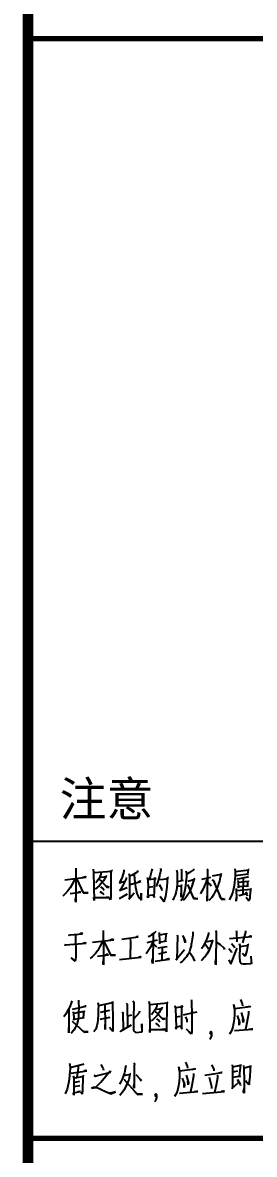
# Model space of a CAD drawing. Extents: x -307088 to 5640332, y -3541089 to -2181377.
# Drawn here: x 5578951 to 5582189, y -3445414 to -3429638 of the extents above; entities that cross this region are included whole.
import ezdxf

# ---------------------------------------------------------------- set-up
doc = ezdxf.new("R2010")
doc.units = 0
doc.header["$LTSCALE"] = 100
doc.header["$MEASUREMENT"] = 0
doc.layers.get('0').update_dxf_attribs({"linetype": 'CONTINUOUS'})
doc.layers.add('PUB_TITLE', color=4, linetype='CONTINUOUS')
doc.styles.add('图签2', font='simhei.ttf', dxfattribs={"height": 1000})

# ---------------------------------------------------------------- blocks, each defined once
blk = doc.blocks.new('A$C7C132CDA')
at = {"layer": 'PUB_TITLE'}
for p, q in [((25, 2787), (7025, 2787)), ((470, 2536), (472, 2329)), ((633, 2525), (637, 2493)), ((1181, 2530), (1177, 2508)), ((1260, 2536), (1262, 2518)), ((1451, 2530), (1455, 2515)), ((1572, 2525), (1568, 2518)), ((1691, 2530), (1699, 2518)), ((1951, 2530), (1953, 2508)), ((369, 2427), (568, 2450)), ((462, 2435), (439, 2389)), ((480, 2432), (540, 2304)), ((560, 2455), (534, 2447)), ((568, 2450), (560, 2455)), ((637, 2493), (641, 2233)), ((639, 2493), (808, 2508)), ((687, 2440), (665, 2410)), ((705, 2478), (687, 2440)), ((691, 2425), (697, 2425)), ((695, 2452), (703, 2450)), ((697, 2425), (760, 2359)), ((703, 2450), (760, 2457)), ((705, 2490), (705, 2478)), ((754, 2465), (728, 2417)), ((760, 2457), (754, 2465)), ((798, 2493), (796, 2266)), ((802, 2515), (798, 2493)), ((808, 2508), (802, 2515)), ((901, 2452), (879, 2399)), ((917, 2505), (901, 2452)), ((939, 2435), (911, 2379)), ((919, 2520), (917, 2505)), ((941, 2447), (939, 2435)), ((963, 2485), (970, 2460)), ((970, 2460), (972, 2382)), ((996, 2470), (972, 2460)), ((1042, 2498), (996, 2470)), ((1014, 2475), (1016, 2430)), ((1016, 2430), (1022, 2387)), ((1048, 2513), (1042, 2498)), ((1135, 2447), (1141, 2425)), ((1141, 2425), (1143, 2362)), ((1199, 2432), (1143, 2425)), ((1163, 2457), (1155, 2427)), ((1177, 2508), (1163, 2457)), ((1215, 2437), (1199, 2432)), ((1203, 2331), (1207, 2435)), ((1207, 2447), (1215, 2437)), ((1207, 2435), (1207, 2447)), ((1242, 2430), (1232, 2397)), ((1252, 2475), (1242, 2430)), ((1242, 2430), (1286, 2432)), ((1262, 2518), (1252, 2475)), ((1286, 2432), (1288, 2432)), ((1288, 2432), (1324, 2440)), ((1324, 2452), (1320, 2407)), ((1330, 2442), (1324, 2452)), ((1324, 2440), (1330, 2442)), ((1409, 2515), (1415, 2495)), ((1415, 2495), (1415, 2435)), ((1415, 2435), (1415, 2389)), ((1417, 2412), (1475, 2422)), ((1455, 2515), (1455, 2420)), ((1496, 2510), (1500, 2485)), ((1500, 2452), (1496, 2410)), ((1500, 2485), (1500, 2452)), ((1530, 2493), (1504, 2480)), ((1514, 2415), (1578, 2432)), ((1568, 2518), (1530, 2493)), ((1574, 2440), (1564, 2407)), ((1578, 2432), (1574, 2440)), ((1643, 2432), (1727, 2452)), ((1695, 2442), (1681, 2399)), ((1697, 2520), (1695, 2228)), ((1699, 2518), (1697, 2520)), ((1738, 2425), (1750, 2422)), ((1742, 2462), (1828, 2478)), ((1750, 2422), (1824, 2248)), ((1816, 2452), (1808, 2415)), ((1824, 2485), (1816, 2452)), ((1828, 2478), (1824, 2485)), ((1951, 2430), (1949, 2404)), ((1953, 2467), (1951, 2430)), ((1953, 2508), (1953, 2467)), ((2080, 2478), (1955, 2465)), ((1957, 2505), (2082, 2518)), ((1996, 2437), (1969, 2432)), ((1979, 2420), (1981, 2402)), ((2024, 2442), (1996, 2437)), ((2074, 2450), (2024, 2442)), ((2028, 2440), (2026, 2291)), ((2076, 2523), (2070, 2478)), ((2070, 2478), (2080, 2478)), ((2080, 2455), (2074, 2450)), ((2082, 2518), (2076, 2523)), ((397, 2324), (371, 2296)), ((419, 2352), (397, 2324)), ((439, 2389), (419, 2352)), ((472, 2329), (472, 2218)), ((510, 2316), (492, 2309)), ((518, 2311), (510, 2316)), ((542, 2309), (530, 2324)), ((671, 2354), (651, 2341)), ((665, 2410), (655, 2397)), ((689, 2372), (671, 2354)), ((707, 2392), (689, 2372)), ((693, 2319), (720, 2301)), ((701, 2362), (724, 2344)), ((728, 2417), (707, 2392)), ((724, 2344), (734, 2331)), ((760, 2364), (750, 2369)), ((782, 2359), (760, 2364)), ((760, 2359), (782, 2359)), ((873, 2399), (929, 2415)), ((879, 2399), (873, 2399)), ((877, 2326), (949, 2354)), ((883, 2329), (877, 2326)), ((911, 2379), (883, 2329)), ((972, 2316), (970, 2256)), ((972, 2382), (972, 2316)), ((974, 2382), (1076, 2412)), ((1022, 2387), (1024, 2382)), ((1024, 2382), (1028, 2357)), ((1028, 2357), (1032, 2329)), ((1032, 2329), (1040, 2299)), ((1070, 2415), (1052, 2404)), ((1076, 2412), (1070, 2415)), ((1143, 2362), (1141, 2309)), ((1143, 2359), (1187, 2364)), ((1201, 2261), (1203, 2331)), ((1223, 2374), (1219, 2362)), ((1232, 2397), (1223, 2374)), ((1246, 2384), (1268, 2347)), ((1268, 2347), (1270, 2339)), ((1270, 2339), (1272, 2326)), ((1318, 2359), (1312, 2314)), ((1320, 2407), (1318, 2359)), ((1405, 2319), (1397, 2284)), ((1411, 2349), (1405, 2319)), ((1415, 2389), (1411, 2349)), ((1415, 2367), (1457, 2372)), ((1453, 2379), (1453, 2266)), ((1457, 2372), (1453, 2379)), ((1486, 2334), (1479, 2301)), ((1492, 2369), (1486, 2334)), ((1496, 2410), (1492, 2369)), ((1512, 2382), (1568, 2253)), ((1540, 2336), (1526, 2304)), ((1552, 2367), (1540, 2336)), ((1564, 2407), (1552, 2367)), ((1649, 2329), (1635, 2304)), ((1665, 2364), (1649, 2329)), ((1681, 2399), (1665, 2364)), ((1695, 2404), (1721, 2384)), ((1721, 2384), (1727, 2369)), ((1782, 2339), (1766, 2311)), ((1792, 2364), (1782, 2339)), ((1800, 2389), (1792, 2364)), ((1808, 2415), (1800, 2389)), ((1939, 2344), (1933, 2314)), ((1945, 2372), (1939, 2344)), ((1949, 2404), (1945, 2372)), ((1963, 2347), (1965, 2324)), ((1965, 2324), (1967, 2266)), ((1967, 2326), (2104, 2339)), ((2080, 2410), (1981, 2402)), ((1981, 2402), (1985, 2352)), ((1983, 2364), (2078, 2372)), ((1985, 2352), (1983, 2364)), ((2070, 2372), (2076, 2417)), ((2078, 2372), (2070, 2372)), ((2076, 2417), (2080, 2410)), ((2098, 2334), (2092, 2276)), ((2100, 2347), (2098, 2334)), ((2104, 2339), (2100, 2347)), ((371, 2296), (349, 2276)), ((417, 2299), (518, 2311)), ((468, 2233), (472, 2266)), ((472, 2218), (468, 2233)), ((540, 2304), (585, 2306)), ((585, 2306), (542, 2309)), ((639, 2261), (782, 2261)), ((641, 2233), (639, 2261)), ((720, 2301), (732, 2289)), ((772, 2263), (752, 2261)), ((782, 2261), (772, 2263)), ((794, 2241), (780, 2261)), ((796, 2266), (794, 2241)), ((877, 2253), (953, 2296)), ((965, 2248), (1014, 2304)), ((970, 2256), (965, 2248)), ((1040, 2299), (1052, 2273)), ((1052, 2273), (1064, 2256)), ((1064, 2256), (1076, 2246)), ((1078, 2301), (1076, 2243)), ((1076, 2246), (1082, 2238)), ((1082, 2238), (1078, 2301)), ((1139, 2281), (1187, 2286)), ((1143, 2258), (1139, 2281)), ((1141, 2309), (1143, 2258)), ((1187, 2286), (1199, 2271)), ((1199, 2271), (1201, 2261)), ((1256, 2271), (1292, 2226)), ((1290, 2221), (1256, 2271)), ((1298, 2243), (1290, 2221)), ((1306, 2271), (1298, 2243)), ((1312, 2314), (1306, 2271)), ((1385, 2258), (1373, 2238)), ((1397, 2284), (1385, 2258)), ((1461, 2248), (1449, 2231)), ((1451, 2281), (1451, 2301)), ((1453, 2266), (1451, 2281)), ((1471, 2273), (1461, 2248)), ((1486, 2251), (1469, 2233)), ((1479, 2301), (1471, 2273)), ((1506, 2273), (1486, 2251)), ((1526, 2304), (1506, 2273)), ((1570, 2256), (1560, 2271)), ((1568, 2253), (1606, 2251)), ((1606, 2251), (1570, 2256)), ((1635, 2304), (1631, 2296)), ((1693, 2248), (1695, 2279)), ((1695, 2228), (1693, 2248)), ((1723, 2248), (1709, 2236)), ((1738, 2263), (1723, 2248)), ((1752, 2286), (1738, 2263)), ((1766, 2311), (1752, 2286)), ((1824, 2253), (1810, 2281)), ((1860, 2243), (1824, 2253)), ((1824, 2248), (1860, 2243)), ((1915, 2268), (1899, 2241)), ((1925, 2291), (1915, 2268)), ((1933, 2314), (1925, 2291)), ((1963, 2238), (1967, 2263)), ((1965, 2228), (1963, 2238)), ((1967, 2266), (1965, 2228)), ((1989, 2281), (2060, 2299)), ((2054, 2314), (2062, 2294)), ((2056, 2261), (2084, 2236)), ((2082, 2228), (2056, 2261)), ((2062, 2294), (2066, 2279)), ((2086, 2241), (2082, 2228)), ((2090, 2253), (2086, 2241)), ((2092, 2276), (2090, 2253)), ((403, 1916), (409, 1911)), ((409, 1911), (415, 1916)), ((415, 1916), (417, 1916)), ((417, 1916), (532, 1926)), ((468, 1919), (470, 1712)), ((524, 1931), (510, 1926)), ((534, 1929), (524, 1931)), ((532, 1926), (534, 1929)), ((726, 1954), (728, 1748)), ((899, 1874), (1052, 1896)), ((1044, 1899), (1032, 1894)), ((1052, 1896), (1044, 1899)), ((1153, 1901), (1143, 1896)), ((1177, 1914), (1153, 1901)), ((1201, 1931), (1177, 1914)), ((1191, 1921), (1187, 1649)), ((1215, 1947), (1201, 1931)), ((1246, 1937), (1248, 1914)), ((1248, 1914), (1250, 1871)), ((1316, 1924), (1250, 1911)), ((1306, 1856), (1316, 1931)), ((1316, 1931), (1316, 1924)), ((1417, 1904), (1411, 1687)), ((1415, 1916), (1417, 1904)), ((1463, 1909), (1484, 1874)), ((1560, 1916), (1554, 1876)), ((1560, 1942), (1560, 1921)), ((1560, 1921), (1560, 1916)), ((1707, 1924), (1691, 1879)), ((1707, 1937), (1707, 1924)), ((1772, 1957), (1780, 1937)), ((1778, 1944), (1776, 1637)), ((1780, 1937), (1778, 1944)), ((1903, 1881), (2110, 1899)), ((1963, 1954), (1967, 1944)), ((1967, 1944), (1971, 1851)), ((2052, 1939), (2024, 1841)), ((2052, 1952), (2052, 1939)), ((2098, 1904), (2084, 1896)), ((2110, 1899), (2098, 1904)), ((365, 1826), (373, 1823)), ((373, 1823), (377, 1823)), ((377, 1823), (568, 1838)), ((558, 1841), (540, 1836)), ((568, 1838), (558, 1841)), ((625, 1846), (824, 1868)), ((695, 1808), (675, 1770)), ((718, 1853), (695, 1808)), ((736, 1851), (796, 1722)), ((816, 1874), (790, 1866)), ((824, 1868), (816, 1874)), ((976, 1876), (980, 1856)), ((980, 1856), (978, 1697)), ((1228, 1866), (1131, 1841)), ((1163, 1795), (1143, 1765)), ((1185, 1843), (1163, 1795)), ((1193, 1831), (1215, 1811)), ((1215, 1811), (1221, 1803)), ((1236, 1793), (1322, 1808)), ((1250, 1871), (1250, 1833)), ((1250, 1846), (1314, 1858)), ((1276, 1798), (1272, 1682)), ((1314, 1858), (1306, 1856)), ((1490, 1841), (1479, 1879)), ((1484, 1874), (1488, 1856)), ((1488, 1856), (1490, 1841)), ((1544, 1813), (1536, 1785)), ((1546, 1833), (1544, 1813)), ((1548, 1838), (1546, 1833)), ((1554, 1876), (1548, 1838)), ((1657, 1808), (1641, 1785)), ((1675, 1846), (1657, 1808)), ((1691, 1879), (1675, 1846)), ((1675, 1833), (1689, 1813)), ((1689, 1813), (1699, 1798)), ((1691, 1856), (1697, 1853)), ((1697, 1853), (1744, 1861)), ((1699, 1798), (1703, 1783)), ((1725, 1806), (1709, 1768)), ((1742, 1861), (1725, 1806)), ((1748, 1866), (1742, 1861)), ((1744, 1861), (1748, 1866)), ((1780, 1846), (1814, 1826)), ((1814, 1826), (1850, 1793)), ((1850, 1793), (1854, 1780)), ((1915, 1644), (1973, 1790)), ((1921, 1836), (1943, 1811)), ((1943, 1811), (1947, 1795)), ((1994, 1831), (2000, 1806)), ((2000, 1806), (1994, 1831)), ((1998, 1705), (2000, 1806)), ((2000, 1806), (2080, 1818)), ((2070, 1806), (2064, 1770)), ((2072, 1828), (2070, 1806)), ((2080, 1818), (2072, 1828)), ((429, 1702), (464, 1669)), ((464, 1669), (429, 1702)), ((468, 1685), (464, 1669)), ((470, 1712), (468, 1685)), ((627, 1715), (605, 1695)), ((653, 1743), (627, 1715)), ((675, 1770), (653, 1743)), ((673, 1717), (774, 1730)), ((724, 1652), (728, 1685)), ((728, 1748), (728, 1637)), ((766, 1735), (748, 1727)), ((774, 1730), (766, 1735)), ((798, 1727), (786, 1743)), ((796, 1722), (841, 1725)), ((841, 1725), (798, 1727)), ((877, 1687), (1078, 1707)), ((1072, 1712), (1054, 1705)), ((1078, 1707), (1072, 1712)), ((1143, 1765), (1125, 1740)), ((1183, 1672), (1187, 1697)), ((1209, 1672), (1342, 1690)), ((1314, 1753), (1240, 1737)), ((1334, 1692), (1312, 1687)), ((1342, 1690), (1334, 1692)), ((1403, 1682), (1482, 1780)), ((1411, 1687), (1403, 1682)), ((1490, 1697), (1477, 1682)), ((1502, 1712), (1490, 1697)), ((1512, 1727), (1502, 1712)), ((1522, 1743), (1512, 1727)), ((1528, 1760), (1522, 1743)), ((1536, 1785), (1528, 1760)), ((1568, 1697), (1530, 1750)), ((1578, 1672), (1568, 1697)), ((1669, 1707), (1647, 1682)), ((1671, 1707), (1669, 1707)), ((1691, 1735), (1671, 1707)), ((1709, 1768), (1691, 1735)), ((1772, 1657), (1776, 1687)), ((1895, 1788), (1917, 1763)), ((1917, 1763), (1921, 1750)), ((2000, 1669), (1998, 1705)), ((2048, 1715), (2024, 1743)), ((2028, 1737), (2050, 1720)), ((2052, 1725), (2048, 1715)), ((2064, 1770), (2052, 1725)), ((2100, 1717), (2104, 1672)), ((2102, 1692), (2102, 1649)), ((464, 1669), (466, 1677)), ((728, 1637), (724, 1652)), ((1187, 1649), (1183, 1672)), ((1451, 1662), (1441, 1652)), ((1465, 1672), (1451, 1662)), ((1477, 1682), (1465, 1672)), ((1647, 1682), (1639, 1674)), ((1776, 1637), (1772, 1657)), ((1897, 1682), (1915, 1644)), ((2004, 1654), (2000, 1669)), ((2010, 1647), (2004, 1654)), ((2030, 1642), (2010, 1647)), ((2058, 1642), (2030, 1642)), ((2102, 1647), (2058, 1642)), ((2108, 1652), (2102, 1647)), ((2104, 1672), (2108, 1652)), ((427, 1280), (417, 1255)), ((433, 1302), (427, 1280)), ((497, 1307), (497, 1292)), ((497, 1292), (499, 1237)), ((675, 1285), (681, 1255)), ((681, 1260), (816, 1287)), ((741, 1270), (745, 1071)), ((812, 1295), (812, 1257)), ((816, 1287), (812, 1295)), ((941, 1280), (953, 1267)), ((949, 1270), (951, 1056)), ((953, 1267), (949, 1270)), ((1003, 1302), (1015, 1287)), ((1011, 1290), (1007, 1124)), ((1015, 1287), (1011, 1290)), ((1152, 1300), (1157, 1267)), ((1157, 1267), (1161, 1008)), ((1159, 1267), (1328, 1282)), ((1225, 1265), (1225, 1252)), ((1318, 1267), (1316, 1040)), ((1322, 1290), (1318, 1267)), ((1328, 1282), (1322, 1290)), ((1544, 1313), (1548, 1302)), ((1548, 1302), (1550, 1164)), ((1941, 1267), (1949, 1217)), ((1949, 1227), (1941, 1267)), ((2003, 1313), (2021, 1275)), ((2021, 1275), (2023, 1255)), ((374, 1176), (358, 1154)), ((391, 1202), (374, 1176)), ((405, 1229), (391, 1202)), ((417, 1255), (405, 1229)), ((405, 1222), (407, 1053)), ((441, 1224), (568, 1252)), ((445, 1199), (449, 1179)), ((449, 1179), (451, 1151)), ((548, 1202), (451, 1184)), ((497, 1192), (495, 1154)), ((499, 1237), (497, 1192)), ((542, 1144), (548, 1209)), ((562, 1252), (546, 1247)), ((548, 1209), (548, 1202)), ((568, 1252), (562, 1252)), ((679, 1171), (677, 1124)), ((681, 1255), (679, 1224)), ((679, 1224), (679, 1171)), ((786, 1212), (699, 1192)), ((812, 1257), (814, 1154)), ((901, 1199), (913, 1182)), ((909, 1184), (913, 1035)), ((913, 1182), (909, 1184)), ((989, 1169), (951, 1159)), ((1062, 1189), (1009, 1131)), ((1064, 1207), (1062, 1189)), ((1185, 1184), (1175, 1171)), ((1207, 1214), (1185, 1184)), ((1225, 1252), (1207, 1214)), ((1227, 1166), (1209, 1146)), ((1211, 1199), (1217, 1199)), ((1215, 1227), (1223, 1224)), ((1217, 1199), (1279, 1134)), ((1223, 1224), (1279, 1232)), ((1247, 1192), (1227, 1166)), ((1273, 1239), (1247, 1192)), ((1279, 1232), (1273, 1239)), ((1394, 1257), (1400, 1232)), ((1400, 1232), (1406, 1058)), ((1467, 1247), (1402, 1237)), ((1404, 1154), (1441, 1159)), ((1457, 1257), (1467, 1247)), ((1457, 1151), (1457, 1257)), ((1475, 1171), (1550, 1189)), ((1550, 1189), (1602, 1199)), ((1550, 1164), (1550, 1078)), ((1949, 1176), (1945, 1131)), ((2094, 1247), (1949, 1227)), ((1949, 1217), (1949, 1176)), ((1973, 1164), (1995, 1103)), ((2011, 1192), (2031, 1121)), ((2064, 1245), (2090, 1252)), ((2078, 1182), (2064, 1096)), ((2078, 1207), (2078, 1182)), ((2090, 1252), (2098, 1247)), ((2098, 1247), (2094, 1247)), ((405, 1025), (407, 1053)), ((407, 1053), (407, 1005)), ((437, 1113), (548, 1010)), ((451, 1151), (451, 1121)), ((451, 1121), (453, 1131)), ((469, 1056), (451, 1030)), ((453, 1131), (550, 1146)), ((481, 1083), (469, 1056)), ((489, 1116), (481, 1083)), ((495, 1154), (489, 1116)), ((550, 1146), (542, 1144)), ((667, 1068), (657, 1040)), ((673, 1096), (667, 1068)), ((677, 1124), (673, 1096)), ((697, 1131), (790, 1151)), ((743, 1050), (745, 1081)), ((745, 1071), (745, 1035)), ((784, 1053), (812, 1025)), ((814, 1018), (784, 1053)), ((814, 1154), (814, 1101)), ((814, 1101), (814, 1093)), ((814, 1093), (816, 1056)), ((816, 1056), (814, 1030)), ((894, 1023), (989, 1078)), ((1007, 1124), (1007, 1053)), ((1007, 1053), (1007, 1033)), ((1084, 1088), (1086, 1015)), ((1088, 1013), (1084, 1088)), ((1191, 1129), (1171, 1116)), ((1209, 1146), (1191, 1129)), ((1213, 1093), (1239, 1076)), ((1221, 1136), (1243, 1119)), ((1239, 1076), (1251, 1063)), ((1243, 1119), (1253, 1106)), ((1279, 1139), (1269, 1144)), ((1302, 1134), (1279, 1139)), ((1279, 1134), (1302, 1134)), ((1402, 1058), (1445, 1068)), ((1406, 1040), (1402, 1058)), ((1406, 1058), (1406, 1040)), ((1445, 1068), (1459, 1040)), ((1459, 1040), (1457, 1151)), ((1491, 1154), (1505, 1124)), ((1505, 1124), (1505, 1103)), ((1550, 1078), (1550, 1015)), ((1933, 1061), (1922, 1030)), ((1939, 1093), (1933, 1061)), ((1945, 1131), (1939, 1093)), ((1993, 1076), (1991, 1111)), ((1995, 1103), (1993, 1076)), ((2029, 1101), (2027, 1136)), ((2031, 1121), (2029, 1101)), ((2064, 1096), (2051, 1035)), ((407, 1005), (405, 1025)), ((433, 1008), (423, 1000)), ((451, 1030), (433, 1008)), ((544, 1018), (532, 1025)), ((546, 1015), (544, 1018)), ((586, 1015), (546, 1015)), ((548, 1010), (586, 1015)), ((649, 1025), (640, 1013)), ((657, 1040), (649, 1025)), ((745, 1035), (743, 1050)), ((814, 1030), (814, 1018)), ((882, 1023), (888, 1018)), ((888, 1018), (894, 1023)), ((1007, 1033), (1011, 1020)), ((1011, 1020), (1019, 1013)), ((1019, 1013), (1030, 1008)), ((1030, 1008), (1088, 1013)), ((1159, 1035), (1302, 1035)), ((1161, 1008), (1159, 1035)), ((1292, 1038), (1271, 1035)), ((1302, 1035), (1292, 1038)), ((1314, 1015), (1300, 1035)), ((1316, 1040), (1314, 1015)), ((1501, 1038), (1546, 998)), ((1546, 993), (1501, 1038)), ((1550, 1015), (1546, 993)), ((1727, 1018), (1717, 1005)), ((1717, 1005), (1727, 993)), ((1719, 947), (1727, 957)), ((1737, 1005), (1727, 1018)), ((1727, 993), (1737, 1005)), ((1727, 957), (1737, 980)), ((1737, 980), (1737, 1005)), ((1912, 1008), (1902, 993)), ((1922, 1030), (1912, 1008)), ((1947, 1025), (2118, 1038)), ((2108, 1040), (2084, 1035)), ((2118, 1038), (2108, 1040)), ((411, 722), (417, 687)), ((415, 644), (411, 612)), ((417, 670), (415, 644)), ((417, 687), (417, 670)), ((536, 710), (419, 680)), ((427, 629), (574, 652)), ((493, 675), (481, 591)), ((493, 695), (493, 675)), ((546, 717), (536, 710)), ((560, 654), (550, 647)), ((574, 652), (560, 654)), ((659, 604), (798, 639)), ((792, 647), (703, 544)), ((705, 710), (719, 682)), ((719, 682), (727, 670)), ((727, 670), (729, 659)), ((798, 639), (792, 647)), ((925, 634), (913, 599)), ((935, 685), (925, 634)), ((937, 700), (935, 685)), ((1011, 725), (1017, 712)), ((1015, 700), (1013, 491)), ((1017, 712), (1015, 700)), ((1429, 687), (1437, 637)), ((1437, 647), (1429, 687)), ((1582, 667), (1437, 647)), ((1437, 637), (1437, 596)), ((1491, 733), (1509, 695)), ((1509, 695), (1511, 675)), ((1552, 665), (1578, 672)), ((1578, 672), (1586, 667)), ((1586, 667), (1582, 667)), ((1671, 612), (1834, 637)), ((1733, 707), (1749, 680)), ((1749, 680), (1755, 665)), ((1755, 665), (1757, 652)), ((1826, 637), (1802, 629)), ((1834, 637), (1826, 637)), ((1927, 707), (1931, 682)), ((1931, 690), (2007, 705)), ((1931, 682), (1931, 607)), ((1933, 642), (1979, 652)), ((2003, 710), (1993, 602)), ((2007, 705), (2003, 710)), ((2031, 700), (2035, 677)), ((2035, 677), (2037, 556)), ((2037, 680), (2098, 695)), ((2094, 665), (2092, 594)), ((2096, 702), (2094, 665)), ((2098, 695), (2096, 702)), ((403, 536), (397, 508)), ((409, 571), (403, 536)), ((411, 612), (409, 571)), ((445, 604), (451, 584)), ((449, 584), (544, 602)), ((451, 584), (451, 425)), ((451, 544), (509, 554)), ((536, 591), (532, 476)), ((538, 609), (536, 591)), ((544, 602), (538, 609)), ((640, 612), (655, 602)), ((655, 602), (659, 604)), ((701, 544), (655, 496)), ((703, 544), (701, 544)), ((890, 549), (878, 528)), ((903, 574), (890, 549)), ((913, 599), (903, 574)), ((917, 609), (981, 619)), ((917, 574), (1046, 430)), ((955, 549), (943, 521)), ((963, 569), (955, 549)), ((971, 602), (963, 569)), ((975, 624), (971, 602)), ((981, 619), (975, 624)), ((1011, 503), (1015, 531)), ((1030, 617), (1034, 614)), ((1034, 614), (1070, 574)), ((1070, 574), (1080, 559)), ((1433, 551), (1427, 513)), ((1437, 596), (1433, 551)), ((1461, 584), (1483, 523)), ((1481, 496), (1479, 531)), ((1499, 612), (1519, 541)), ((1517, 521), (1515, 556)), ((1519, 541), (1517, 521)), ((1566, 602), (1552, 516)), ((1566, 627), (1566, 602)), ((1711, 591), (1731, 518)), ((1789, 586), (1777, 518)), ((1789, 612), (1789, 586)), ((1922, 486), (1987, 544)), ((1931, 536), (1929, 491)), ((1931, 607), (1931, 544)), ((1931, 544), (1931, 536)), ((2003, 602), (1935, 589)), ((1975, 571), (2001, 528)), ((1989, 546), (1975, 571)), ((1987, 544), (1989, 546)), ((1993, 602), (2003, 602)), ((2001, 528), (2005, 516)), ((2037, 556), (2037, 549)), ((2037, 549), (2037, 443)), ((2051, 559), (2082, 528)), ((2082, 521), (2051, 559)), ((2084, 531), (2082, 521)), ((2086, 549), (2084, 531)), ((2092, 594), (2086, 549)), ((380, 458), (372, 438)), ((389, 481), (380, 458)), ((397, 508), (389, 481)), ((449, 448), (513, 458)), ((451, 425), (449, 448)), ((509, 513), (451, 503)), ((507, 460), (485, 455)), ((513, 458), (507, 460)), ((530, 435), (518, 453)), ((532, 476), (530, 435)), ((636, 496), (618, 491)), ((618, 491), (636, 493)), ((636, 493), (653, 496)), ((655, 496), (636, 496)), ((653, 496), (665, 496)), ((665, 496), (703, 481)), ((703, 481), (707, 478)), ((707, 478), (747, 460)), ((747, 460), (786, 443)), ((796, 443), (778, 448)), ((786, 443), (796, 438)), ((840, 455), (796, 443)), ((796, 438), (840, 455)), ((890, 435), (880, 423)), ((905, 453), (890, 435)), ((917, 473), (905, 453)), ((933, 498), (917, 473)), ((943, 521), (933, 498)), ((1013, 491), (1011, 503)), ((1048, 435), (1025, 453)), ((1046, 430), (1092, 433)), ((1090, 433), (1048, 435)), ((1092, 433), (1090, 433)), ((1215, 438), (1205, 425)), ((1205, 425), (1215, 413)), ((1225, 425), (1215, 438)), ((1215, 413), (1225, 425)), ((1225, 400), (1225, 425)), ((1400, 428), (1390, 413)), ((1410, 450), (1400, 428)), ((1421, 481), (1410, 450)), ((1427, 513), (1421, 481)), ((1435, 445), (1606, 458)), ((1483, 523), (1481, 496)), ((1552, 516), (1539, 455)), ((1596, 460), (1572, 455)), ((1606, 458), (1596, 460)), ((1650, 440), (1856, 460)), ((1731, 518), (1735, 498)), ((1735, 498), (1735, 486)), ((1777, 518), (1761, 450)), ((1846, 463), (1824, 458)), ((1856, 460), (1846, 463)), ((1929, 491), (1922, 486)), ((2033, 458), (2037, 486)), ((2037, 443), (2033, 458)), ((1207, 367), (1215, 377)), ((1215, 377), (1225, 400))]:
    blk.add_line(p, q, dxfattribs=at)
at = {"layer": 'PUB_TITLE', "const_width": 50}
blk.add_lwpolyline([(7025, 25), (7025, 10243), (25, 10243), (25, 25)], close=True, dxfattribs=at)
at = {"layer": 'PUB_TITLE', "style": '图签2', "width": 1}
blk.add_text('注意', height=320, dxfattribs=at).set_placement((320, 3019))
blk = doc.blocks.new('A$C24767006')
at = {"layer": 'PUB_TITLE', "const_width": 150, "elevation": 1874}
blk.add_lwpolyline([(75, 60038), (75, 37)], dxfattribs=at)
at = {"xscale": 1.5, "yscale": 1.5, "zscale": 1.5}
blk.add_blockref('A$C7C132CDA', (37, 29400, 1874), dxfattribs=at)

msp = doc.modelspace()

# ---------------------------------------------------------------- block references
msp.add_blockref('A$C24767006', (5578951.3, -3474626.6, -1873.5))

doc.saveas('drawing.dxf')
